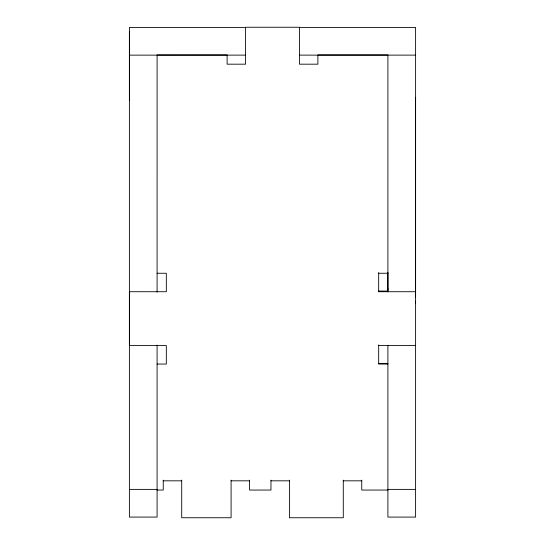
<?xml version="1.0" encoding="UTF-8"?>
<svg xmlns="http://www.w3.org/2000/svg" width="545" height="545" viewBox="0 0 545 545"><rect width="100%" height="100%" fill="white"/><g stroke="black" fill="none" stroke-linecap="round" stroke-linejoin="round"><path stroke-width="0.82" d="M387.904 272.425L387.904 291.936L387.911 54.95L317.892 54.95L317.892 64.181L299.43 64.181L299.43 27.25L245.57 27.25L245.57 64.181L227.108 64.181L227.108 54.95L157.096 54.95L157.089 292.106M415.603 297.025L415.603 222.38M415.603 221.624L415.603 97.841M415.603 302.972L415.603 301.174M415.603 290.376L415.603 288.578L415.603 288.932M245.577 27.427L129.397 27.427L129.397 100.416M299.43 27.427L415.61 27.427L415.603 517.089L387.904 517.089L387.904 345.257M129.39 55.14L245.577 55.12M299.43 55.12L415.61 55.12M157.096 273.256L166.327 273.256L166.327 291.725L129.39 291.718M378.673 273.256L387.911 273.256M378.673 291.057L387.904 291.057M415.603 291.725L378.673 291.718L378.673 272.589M129.39 345.578L166.327 345.578L166.327 364.046L157.096 364.046M378.673 345.578L415.603 345.578M378.673 363.379L387.904 363.379M387.911 364.046L378.673 364.046L378.673 344.91M163.248 480.819L181.717 480.819M231.087 480.819L249.555 480.819M270.96 480.819L289.429 480.819M343.282 480.819L361.751 480.819M129.39 489.383L157.089 489.383M387.904 489.383L415.603 489.396M157.089 490.05L163.248 490.05L163.248 480.152M387.911 490.05L361.744 490.05L361.744 480.152M387.904 288.693L387.904 289.32M343.282 480.152L343.282 517.75L289.422 517.75L289.422 480.152M270.96 480.152L270.96 490.05L249.555 490.05L249.555 480.152M231.087 480.152L231.087 517.75L181.71 517.75L181.71 480.152M157.089 345.135L157.089 517.082L129.39 517.082L129.39 31.433M129.397 291.725L129.397 345.578"/></g></svg>
